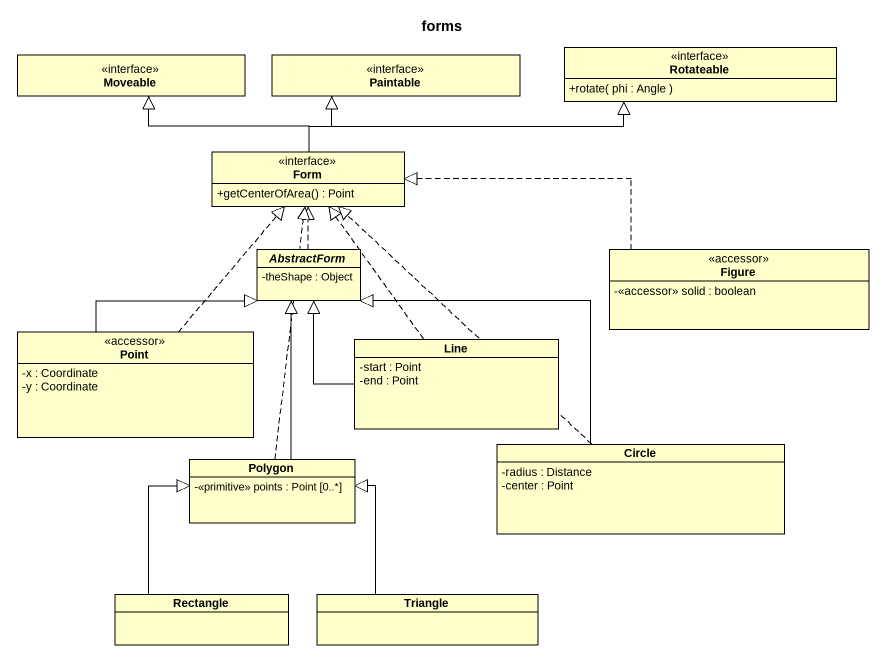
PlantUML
@startuml
title forms
hide circle
hide empty members
skinparam classAttributeIconSize 0
interface Moveable
interface Paintable
interface Rotateable {
  +rotate( phi : Angle )
}
interface Form {
  +getCenterOfArea() : Point
}
abstract class AbstractForm {
  -theShape : Object
}
class Figure <<accessor>> {
  -<<accessor>> solid : boolean
}
class Point <<accessor>> {
  -x : Coordinate
  -y : Coordinate
}
class Line {
  -start : Point
  -end : Point
}
class Polygon {
  -<<primitive>> points : Point [0..*]
}
class "Circle" as Circle_ {
  -radius : Distance
  -center : Point
}
class "Rectangle" as Rectangle_
class Triangle
Form -left-|> Moveable
Form -up-|> Paintable
Form -right-|> Rotateable
AbstractForm .up.|> Form
Figure .left.|> Form
Point .up.|> Form
Point -up-|> AbstractForm
Line .up.|> Form
Line -up-|> AbstractForm
Polygon .up.|> Form
Polygon -up-|> AbstractForm
Circle_ .up.|> Form
Circle_ -up-|> AbstractForm
Rectangle_ -up-|> Polygon
Triangle -up-|> Polygon
@enduml
